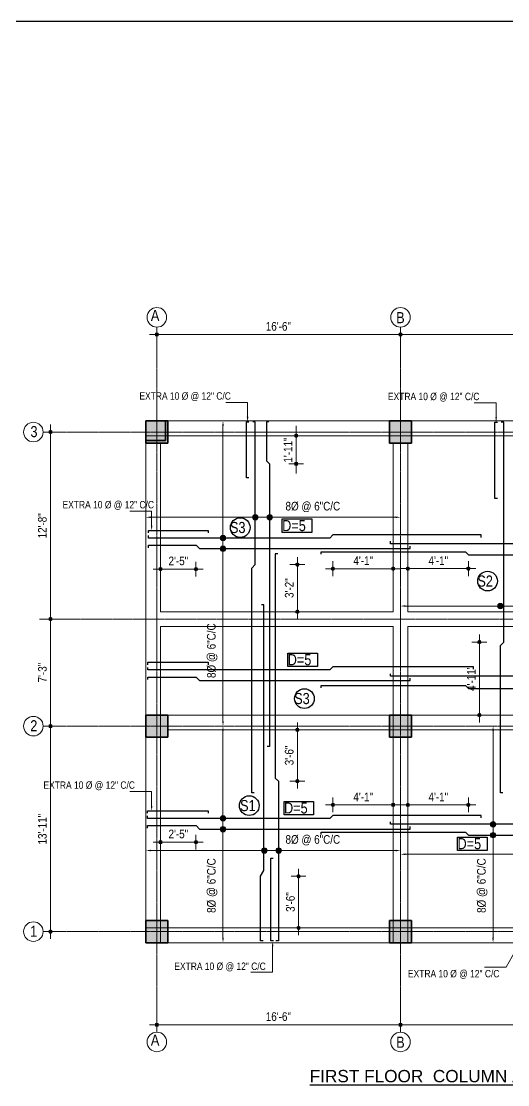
# Model space of a CAD drawing. Header units: inches. Extents: x 57837 to 133168, y 6972 to 27776.
# Drawn here: x 68172 to 68568, y 23914 to 24779 of the extents above; entities that cross this region are included whole.
import ezdxf

# ---------------------------------------------------------------- set-up
doc = ezdxf.new("R2010")
doc.units = ezdxf.units.IN
doc.header["$MEASUREMENT"] = 0
doc.linetypes.add('CENTER', pattern=[2, 1.25, -0.25, 0.25, -0.25])
for name, color, linetype, lineweight in [('0.15L', 210, 'Continuous', 15), ('CENTER', 9, 'CENTER', 5), ('col', 20, 'Continuous', 35), ('DIM', 2, 'Continuous', 13), ('rod position', 1, 'Continuous', 30), ('wall line', 20, 'Continuous', 50)]:
    doc.layers.add(name, color=color, linetype=linetype, lineweight=lineweight)
doc.layers.add('text', color=255, linetype='Continuous')
doc.styles.add('Arial', font='arial.ttf', dxfattribs={"height": 6.5})
doc.styles.get("Standard").update_dxf_attribs({"font": 'ARIALN.TTF', "height": 7})

msp = doc.modelspace()

# ---------------------------------------------------------------- hatches: boundary and pattern name
at = {"lineweight": 13}
h = msp.add_hatch(color=256, dxfattribs=at)
edge = h.paths.add_edge_path()
edge.add_arc((68282.57, 24524.22), 1.42, 180, 540)
h = msp.add_hatch(color=256, dxfattribs=at)
edge = h.paths.add_edge_path()
edge.add_arc((68480.57, 24524.22), 1.42, 0, 360)
h = msp.add_hatch(color=256, dxfattribs=at)
edge = h.paths.add_edge_path()
edge.add_arc((68480.57, 24524.22), 1.42, 180, 540)
h = msp.add_hatch(color=256, dxfattribs=at)
edge = h.paths.add_edge_path()
edge.add_arc((68196.15, 24444.94), 1.42, 90, 450)
h = msp.add_hatch(color=256, dxfattribs=at)
edge = h.paths.add_edge_path()
edge.add_arc((68395.75, 24441.94), 1.42, -90, 270)
h = msp.add_hatch(color=256, dxfattribs=at)
edge = h.paths.add_edge_path()
edge.add_arc((68395.75, 24419.13), 1.42, 90, 450)
h = msp.add_hatch(color=256, dxfattribs=at)
edge = h.paths.add_edge_path()
edge.add_arc((68285.57, 24333.56), 1.42, 180, 540)
h = msp.add_hatch(color=256, dxfattribs=at)
edge = h.paths.add_edge_path()
edge.add_arc((68314.33, 24333.56), 1.42, 0, 360)
h = msp.add_hatch(color=256, dxfattribs=at)
edge = h.paths.add_edge_path()
edge.add_arc((68396.75, 24337.19), 1.42, 90, 450)
h = msp.add_hatch(color=256, dxfattribs=at)
edge = h.paths.add_edge_path()
edge.add_arc((68425.65, 24333.89), 1.42, 180, 540)
h = msp.add_hatch(color=256, dxfattribs=at)
edge = h.paths.add_edge_path()
edge.add_arc((68474.57, 24333.89), 1.42, 0, 360)
h = msp.add_hatch(color=256, dxfattribs=at)
edge = h.paths.add_edge_path()
edge.add_arc((68486.57, 24333.91), 1.42, 180, 540)
h = msp.add_hatch(color=256, dxfattribs=at)
edge = h.paths.add_edge_path()
edge.add_arc((68535.76, 24333.91), 1.42, 0, 360)
h = msp.add_hatch(color=256, dxfattribs=at)
edge = h.paths.add_edge_path()
edge.add_arc((68396.75, 24298.94), 1.42, -90, 270)
h = msp.add_hatch(color=256, dxfattribs=at)
edge = h.paths.add_edge_path()
edge.add_arc((68196.15, 24292.94), 1.42, 90, 450)
h = msp.add_hatch(color=256, dxfattribs=at)
edge = h.paths.add_edge_path()
edge.add_arc((68196.15, 24292.94), 1.42, -90, 270)
h = msp.add_hatch(color=256, dxfattribs=at)
edge = h.paths.add_edge_path()
edge.add_arc((68544.67, 24274.29), 1.42, 90, 450)
h = msp.add_hatch(color=256, dxfattribs=at)
edge = h.paths.add_edge_path()
edge.add_arc((68544.67, 24214.94), 1.42, -90, 270)
h = msp.add_hatch(color=256, dxfattribs=at)
edge = h.paths.add_edge_path()
edge.add_arc((68196.15, 24205.94), 1.42, 90, 450)
h = msp.add_hatch(color=256, dxfattribs=at)
edge = h.paths.add_edge_path()
edge.add_arc((68196.15, 24205.94), 1.42, -90, 270)
h = msp.add_hatch(color=256, dxfattribs=at)
edge = h.paths.add_edge_path()
edge.add_arc((68396.75, 24202.94), 1.42, 90, 450)
h = msp.add_hatch(color=256, dxfattribs=at)
edge = h.paths.add_edge_path()
edge.add_arc((68396.75, 24161.23), 1.42, -90, 270)
h = msp.add_hatch(color=256, dxfattribs=at)
edge = h.paths.add_edge_path()
edge.add_arc((68425.65, 24141.92), 1.42, 180, 540)
h = msp.add_hatch(color=256, dxfattribs=at)
edge = h.paths.add_edge_path()
edge.add_arc((68474.57, 24141.92), 1.42, 0, 360)
h = msp.add_hatch(color=256, dxfattribs=at)
edge = h.paths.add_edge_path()
edge.add_arc((68486.57, 24141.9), 1.42, 180, 540)
h = msp.add_hatch(color=256, dxfattribs=at)
edge = h.paths.add_edge_path()
edge.add_arc((68535.76, 24141.9), 1.42, 0, 360)
h = msp.add_hatch(color=256, dxfattribs=at)
edge = h.paths.add_edge_path()
edge.add_arc((68285.57, 24111.67), 1.42, 180, 540)
h = msp.add_hatch(color=256, dxfattribs=at)
edge = h.paths.add_edge_path()
edge.add_arc((68314.33, 24111.67), 1.42, 0, 360)
h = msp.add_hatch(color=256, dxfattribs=at)
edge = h.paths.add_edge_path()
edge.add_arc((68397.75, 24083.92), 1.42, 90, 450)
h = msp.add_hatch(color=256, dxfattribs=at)
edge = h.paths.add_edge_path()
edge.add_arc((68196.15, 24038.94), 1.42, -90, 270)
h = msp.add_hatch(color=256, dxfattribs=at)
edge = h.paths.add_edge_path()
edge.add_arc((68397.75, 24041.94), 1.42, -90, 270)
h = msp.add_hatch(color=256, dxfattribs=at)
edge = h.paths.add_edge_path()
edge.add_arc((68282.57, 23963.22), 1.42, 180, 540)
h = msp.add_hatch(color=256, dxfattribs=at)
edge = h.paths.add_edge_path()
edge.add_arc((68480.57, 23963.22), 1.42, 0, 360)
h = msp.add_hatch(color=256, dxfattribs=at)
edge = h.paths.add_edge_path()
edge.add_arc((68480.57, 23963.22), 1.42, 180, 540)
at = {"layer": 'col'}
h = msp.add_hatch(color=256, dxfattribs=at)
h.paths.add_polyline_path([(68471.57, 24435.94), (68489.57, 24435.94), (68489.57, 24453.94), (68471.57, 24453.94)])
h.paths.add_polyline_path([(68471.57, 24029.94), (68489.57, 24029.94), (68489.57, 24047.94), (68471.57, 24047.94)])
h.paths.add_polyline_path([(68273.57, 24029.94), (68291.57, 24029.94), (68291.57, 24047.94), (68273.57, 24047.94)])
h.paths.add_polyline_path([(68273.57, 24435.94), (68291.57, 24435.94), (68291.57, 24453.94), (68273.57, 24453.94)])
h.paths.add_polyline_path([(68273.57, 24196.94), (68291.57, 24196.94), (68291.57, 24214.94), (68273.57, 24214.94)])
h.paths.add_polyline_path([(68471.57, 24196.94), (68489.57, 24196.94), (68489.57, 24214.94), (68471.57, 24214.94)])
h.paths.add_polyline_path([(68861.36, 24029.94), (68879.36, 24029.94), (68879.36, 24047.94), (68861.36, 24047.94)])
h.paths.add_polyline_path([(68877.59, 24196.94), (68895.59, 24196.94), (68895.59, 24214.94), (68877.59, 24214.94)])
h.paths.add_polyline_path([(68669.77, 24029.94), (68687.77, 24029.94), (68687.77, 24047.94), (68669.77, 24047.94)])
h.paths.add_polyline_path([(68669.77, 24196.94), (68687.77, 24196.94), (68687.77, 24214.94), (68669.77, 24214.94)])
h.paths.add_polyline_path([(68900.77, 24435.94), (68918.77, 24435.94), (68918.77, 24453.94), (68900.77, 24453.94)])
h.paths.add_polyline_path([(68745.77, 24435.94), (68763.77, 24435.94), (68763.77, 24453.94), (68745.77, 24453.94)])
h.paths.add_polyline_path([(68669.77, 24435.94), (68687.77, 24435.94), (68687.77, 24453.94), (68669.77, 24453.94)])
at = {"layer": 'DIM', "lineweight": 0}
h = msp.add_hatch(color=3, dxfattribs=at)
h.paths.add_polyline_path([(68362.63, 24377.89, 0.414214), (68360.44, 24375.7, 0.414214), (68362.63, 24373.51)])
h.paths.add_polyline_path([(68362.63, 24377.89), (68362.63, 24373.51, 0.414214), (68364.82, 24375.7, 0.414214)])
h = msp.add_hatch(color=3, dxfattribs=at)
h.paths.add_polyline_path([(68374.32, 24377.89, 0.414214), (68372.13, 24375.7, 0.414214), (68374.32, 24373.51)])
h.paths.add_polyline_path([(68374.32, 24377.89), (68374.32, 24373.51, 0.414214), (68376.5, 24375.7, 0.414214)])
h = msp.add_hatch(color=3, dxfattribs=at)
h.paths.add_polyline_path([(68336.3, 24361, 0.414214), (68334.12, 24358.81, 0.414214), (68336.3, 24356.62)])
h.paths.add_polyline_path([(68336.3, 24361), (68336.3, 24356.62, 0.414214), (68338.49, 24358.81, 0.414214)])
h = msp.add_hatch(color=3, dxfattribs=at)
h.paths.add_polyline_path([(68336.3, 24352.25, 0.414214), (68334.11, 24350.06, 0.414214), (68336.3, 24347.87)])
h.paths.add_polyline_path([(68336.3, 24352.25), (68336.3, 24347.87, 0.414214), (68338.49, 24350.06, 0.414214)])
h = msp.add_hatch(color=3, dxfattribs=at)
h.paths.add_polyline_path([(68561.73, 24305.72, 0.414214), (68559.54, 24303.53, 0.414214), (68561.73, 24301.34)])
h.paths.add_polyline_path([(68561.73, 24305.72), (68561.73, 24301.34, 0.414214), (68563.91, 24303.53, 0.414214)])
h = msp.add_hatch(color=3, dxfattribs=at)
h.paths.add_polyline_path([(68336.3, 24133.11, 0.414214), (68334.11, 24130.92, 0.414214), (68336.3, 24128.73)])
h.paths.add_polyline_path([(68336.3, 24133.11), (68336.3, 24128.73, 0.414214), (68338.49, 24130.92, 0.414214)])
h = msp.add_hatch(color=3, dxfattribs=at)
h.paths.add_polyline_path([(68336.3, 24124.36, 0.414214), (68334.11, 24122.17, 0.414214), (68336.3, 24119.98)])
h.paths.add_polyline_path([(68336.3, 24124.36), (68336.3, 24119.98, 0.414214), (68338.49, 24122.17, 0.414214)])
h = msp.add_hatch(color=3, dxfattribs=at)
h.paths.add_polyline_path([(68555.81, 24128.25, 0.414214), (68553.63, 24126.06, 0.414214), (68555.81, 24123.88)])
h.paths.add_polyline_path([(68555.81, 24128.25), (68555.81, 24123.88, 0.414214), (68558, 24126.06, 0.414214)])
h = msp.add_hatch(color=3, dxfattribs=at)
h.paths.add_polyline_path([(68555.81, 24119.5, 0.414214), (68553.62, 24117.31, 0.414214), (68555.81, 24115.13)])
h.paths.add_polyline_path([(68555.81, 24119.5), (68555.81, 24115.13, 0.414214), (68558, 24117.31, 0.414214)])
h = msp.add_hatch(color=3, dxfattribs=at)
h.paths.add_polyline_path([(68369.91, 24107, 0.414214), (68367.72, 24104.82, 0.414214), (68369.91, 24102.63)])
h.paths.add_polyline_path([(68369.91, 24107), (68369.91, 24102.63, 0.414214), (68372.1, 24104.82, 0.414214)])
h = msp.add_hatch(color=3, dxfattribs=at)
h.paths.add_polyline_path([(68381.59, 24107, 0.414214), (68379.41, 24104.82, 0.414214), (68381.59, 24102.63)])
h.paths.add_polyline_path([(68381.59, 24107), (68381.59, 24102.63, 0.414214), (68383.78, 24104.82, 0.414214)])

# ---------------------------------------------------------------- linework, layer by layer
at = {"color": 1}
msp.add_line((66921.79, 24778.79), (69722.5, 24778.79), dxfattribs=at)
at = {"lineweight": 13}
for p, q in [((68282.57, 24518.22), (68282.57, 24530.22)), ((68480.57, 24530.22), (68480.57, 24518.22)), ((68480.57, 24518.22), (68480.57, 24530.22)), ((68288.57, 24524.22), (68276.57, 24524.22)), ((68474.57, 24524.22), (68486.57, 24524.22)), ((68486.57, 24524.22), (68474.57, 24524.22)), ((68190.15, 24444.94), (68202.15, 24444.94)), ((68196.15, 24438.94), (68196.15, 24450.94)), ((68395.75, 24447.94), (68395.75, 24435.94)), ((68401.75, 24441.94), (68389.75, 24441.94)), ((68389.75, 24419.13), (68401.75, 24419.13)), ((68395.75, 24413.13), (68395.75, 24425.13)), ((68285.57, 24327.56), (68285.57, 24339.56)), ((68314.33, 24339.56), (68314.33, 24327.56)), ((68396.75, 24331.19), (68396.75, 24343.19)), ((68425.65, 24327.89), (68425.65, 24339.89)), ((68474.57, 24339.89), (68474.57, 24327.89)), ((68486.57, 24327.91), (68486.57, 24339.91)), ((68535.76, 24339.91), (68535.76, 24327.91)), ((68291.57, 24333.56), (68279.57, 24333.56)), ((68308.33, 24333.56), (68320.33, 24333.56)), ((68390.75, 24337.19), (68402.75, 24337.19)), ((68431.65, 24333.89), (68419.65, 24333.89)), ((68468.57, 24333.89), (68480.57, 24333.89)), ((68492.57, 24333.91), (68480.57, 24333.91)), ((68529.76, 24333.91), (68541.76, 24333.91)), ((68396.75, 24304.94), (68396.75, 24292.94)), ((68196.15, 24286.94), (68196.15, 24298.94)), ((68196.15, 24298.94), (68196.15, 24286.94)), ((68402.75, 24298.94), (68390.75, 24298.94)), ((68190.15, 24292.94), (68202.15, 24292.94)), ((68202.15, 24292.94), (68190.15, 24292.94)), ((68544.67, 24268.29), (68544.67, 24280.29)), ((68538.67, 24274.29), (68550.67, 24274.29)), ((68544.67, 24220.94), (68544.67, 24208.94)), ((68196.15, 24199.94), (68196.15, 24211.94)), ((68196.15, 24211.94), (68196.15, 24199.94)), ((68550.67, 24214.94), (68538.67, 24214.94)), ((68190.15, 24205.94), (68202.15, 24205.94)), ((68202.15, 24205.94), (68190.15, 24205.94)), ((68390.75, 24202.94), (68402.75, 24202.94)), ((68396.75, 24196.94), (68396.75, 24208.94)), ((68396.75, 24167.23), (68396.75, 24155.23)), ((68402.75, 24161.23), (68390.75, 24161.23)), ((68431.65, 24141.92), (68419.65, 24141.92)), ((68425.65, 24135.92), (68425.65, 24147.92)), ((68468.57, 24141.92), (68480.57, 24141.92)), ((68474.57, 24147.92), (68474.57, 24135.92)), ((68492.57, 24141.9), (68480.57, 24141.9)), ((68486.57, 24135.9), (68486.57, 24147.9)), ((68529.76, 24141.9), (68541.76, 24141.9)), ((68535.76, 24147.9), (68535.76, 24135.9)), ((68285.57, 24105.67), (68285.57, 24117.67)), ((68314.33, 24117.67), (68314.33, 24105.67)), ((68291.57, 24111.67), (68279.57, 24111.67)), ((68308.33, 24111.67), (68320.33, 24111.67)), ((68397.75, 24077.92), (68397.75, 24089.92)), ((68391.75, 24083.92), (68403.75, 24083.92)), ((68196.15, 24044.94), (68196.15, 24032.94)), ((68397.75, 24047.94), (68397.75, 24035.94)), ((68202.15, 24038.94), (68190.15, 24038.94)), ((68403.75, 24041.94), (68391.75, 24041.94)), ((68282.57, 23957.22), (68282.57, 23969.22)), ((68480.57, 23969.22), (68480.57, 23957.22)), ((68480.57, 23957.22), (68480.57, 23969.22)), ((68288.57, 23963.22), (68276.57, 23963.22)), ((68474.57, 23963.22), (68486.57, 23963.22)), ((68486.57, 23963.22), (68474.57, 23963.22))]:
    msp.add_line(p, q, dxfattribs=at)
for p, q in [((68384.5, 24374.29), (68408.5, 24374.29)), ((68384.5, 24363.29), (68384.5, 24374.29)), ((68408.5, 24374.29), (68408.5, 24363.29)), ((68408.5, 24363.29), (68384.5, 24363.29)), ((68389, 24265.29), (68413, 24265.29)), ((68389, 24254.29), (68389, 24265.29)), ((68413, 24265.29), (68413, 24254.29)), ((68413, 24254.29), (68389, 24254.29)), ((68386, 24144.79), (68410, 24144.79)), ((68386, 24133.79), (68386, 24144.79)), ((68410, 24144.79), (68410, 24133.79)), ((68410, 24133.79), (68386, 24133.79)), ((68527, 24115.79), (68551, 24115.79)), ((68527, 24104.79), (68527, 24115.79)), ((68551, 24115.79), (68551, 24104.79)), ((68551, 24104.79), (68527, 24104.79))]:
    msp.add_line(p, q)
for centre in [(68282.57, 24524.22), (68480.57, 24524.22), (68480.57, 24524.22), (68196.15, 24444.94), (68395.75, 24441.94), (68395.75, 24419.13), (68285.57, 24333.56), (68314.33, 24333.56), (68396.75, 24337.19), (68425.65, 24333.89), (68474.57, 24333.89), (68486.57, 24333.91), (68535.76, 24333.91), (68396.75, 24298.94), (68196.15, 24292.94), (68196.15, 24292.94), (68544.67, 24274.29), (68544.67, 24214.94), (68196.15, 24205.94), (68196.15, 24205.94), (68396.75, 24202.94), (68396.75, 24161.23), (68425.65, 24141.92), (68474.57, 24141.92), (68486.57, 24141.9), (68535.76, 24141.9), (68285.57, 24111.67), (68314.33, 24111.67), (68397.75, 24083.92), (68196.15, 24038.94), (68397.75, 24041.94), (68282.57, 23963.22), (68480.57, 23963.22), (68480.57, 23963.22)]:
    msp.add_circle(centre, 1.42, dxfattribs=at)
for centre in [(68350.31, 24367.29), (68551.33, 24323.79), (68402.5, 24228.29), (68357.67, 24141.29)]:
    msp.add_circle(centre, 8.02)
at = {"layer": '0.15L', "lineweight": 18}
for centre in [(68282.57, 24538.17), (68480.57, 24538.17), (68182.2, 24444.94), (68182.2, 24205.94), (68182.2, 24038.94), (68282.57, 23949.27), (68480.57, 23949.27)]:
    msp.add_circle(centre, 7.95, dxfattribs=at)
at = {"layer": 'CENTER'}
for p, q in [((68282.57, 24524.22), (68282.57, 23963.22)), ((68480.57, 24524.22), (68480.57, 23963.22)), ((69045.03, 24444.94), (68196.15, 24444.94)), ((68187.15, 24292.94), (68947.03, 24292.94)), ((69045.03, 24205.94), (68196.15, 24205.94)), ((69045.03, 24038.94), (68196.15, 24038.94))]:
    msp.add_line(p, q, dxfattribs=at)
at = {"layer": 'col'}
for p, q in [((68291.57, 24453.94), (68273.57, 24453.94)), ((68273.57, 24453.94), (68273.57, 24435.94)), ((68289.57, 24453.94), (68273.57, 24453.94)), ((68273.57, 24453.94), (68273.57, 24437.94)), ((68289.57, 24437.94), (68289.57, 24453.94)), ((68291.57, 24435.94), (68291.57, 24453.94)), ((68489.57, 24453.94), (68471.57, 24453.94)), ((68471.57, 24453.94), (68471.57, 24435.94)), ((68489.57, 24435.94), (68489.57, 24453.94)), ((68273.57, 24437.94), (68289.57, 24437.94)), ((68273.57, 24435.94), (68291.57, 24435.94)), ((68471.57, 24435.94), (68489.57, 24435.94)), ((68291.57, 24214.94), (68273.57, 24214.94)), ((68273.57, 24214.94), (68273.57, 24196.94)), ((68291.57, 24196.94), (68291.57, 24214.94)), ((68489.57, 24214.94), (68471.57, 24214.94)), ((68471.57, 24214.94), (68471.57, 24196.94)), ((68489.57, 24196.94), (68489.57, 24214.94)), ((68273.57, 24196.94), (68291.57, 24196.94)), ((68471.57, 24196.94), (68489.57, 24196.94)), ((68291.57, 24047.94), (68273.57, 24047.94)), ((68273.57, 24047.94), (68273.57, 24029.94)), ((68291.57, 24029.94), (68291.57, 24047.94)), ((68489.57, 24047.94), (68471.57, 24047.94)), ((68471.57, 24047.94), (68471.57, 24029.94)), ((68489.57, 24029.94), (68489.57, 24047.94)), ((68273.57, 24029.94), (68291.57, 24029.94)), ((68471.57, 24029.94), (68489.57, 24029.94))]:
    msp.add_line(p, q, dxfattribs=at)
at = {"layer": 'DIM'}
for p, q in [((68286.57, 24524.22), (68476.57, 24524.22)), ((68674.77, 24524.22), (68484.57, 24524.22)), ((68356.31, 24468.99), (68338.56, 24468.99)), ((68356.31, 24457.32), (68356.31, 24468.99)), ((68558.31, 24468.59), (68540.56, 24468.59)), ((68558.31, 24456.92), (68558.31, 24468.59)), ((68395.75, 24445.94), (68395.75, 24449.94)), ((68196.15, 24296.94), (68196.15, 24440.94)), ((68395.75, 24419.13), (68395.75, 24441.94)), ((68395.75, 24415.13), (68395.75, 24411.13)), ((68278.33, 24380.64), (68260.58, 24380.64)), ((68278.33, 24368.96), (68278.33, 24380.64)), ((68396.75, 24333.19), (68396.75, 24302.94)), ((68196.15, 24288.94), (68196.15, 24209.94)), ((68544.67, 24270.29), (68544.67, 24218.94)), ((68196.15, 24042.94), (68196.15, 24201.94)), ((68396.75, 24165.23), (68396.75, 24198.94)), ((68278.33, 24152.75), (68260.58, 24152.75)), ((68278.33, 24141.07), (68278.33, 24152.75)), ((68397.75, 24079.92), (68397.75, 24045.94)), ((68376.67, 24026.94), (68376.67, 24005.99)), ((68576.15, 24027.43), (68566.57, 24009.99)), ((68376.67, 24005.99), (68358.92, 24005.99)), ((68566.57, 24009.99), (68548.83, 24009.99)), ((68286.57, 23963.22), (68476.57, 23963.22)), ((68484.57, 23963.22), (68674.77, 23963.22))]:
    msp.add_line(p, q, dxfattribs=at)
at = {"layer": 'DIM', "color": 6}
for p, q in [((68336.31, 24209.94), (68336.31, 24449.94)), ((68277.57, 24375.7), (68476.57, 24375.7)), ((68484.57, 24303.53), (68759.77, 24303.53)), ((68336.3, 24033.94), (68336.31, 24201.94)), ((68555.82, 24033.94), (68555.82, 24201.94)), ((68277.57, 24104.82), (68476.57, 24104.82)), ((68484.57, 24101.82), (68674.77, 24101.82))]:
    msp.add_line(p, q, dxfattribs=at)
at = {"layer": 'DIM', "color": 2}
for p, q in [((68310.33, 24333.56), (68289.57, 24333.56)), ((68429.65, 24333.89), (68470.57, 24333.89)), ((68490.57, 24333.91), (68531.76, 24333.91)), ((68429.65, 24141.92), (68470.57, 24141.92)), ((68490.57, 24141.9), (68531.76, 24141.9)), ((68310.33, 24111.67), (68289.57, 24111.67))]:
    msp.add_line(p, q, dxfattribs=at)
at = {"layer": 'DIM', "color": 3, "lineweight": 0}
for centre in [(68362.63, 24375.7), (68374.32, 24375.7), (68336.3, 24358.81), (68336.3, 24350.06), (68561.73, 24303.53), (68336.3, 24130.92), (68336.3, 24122.17), (68555.81, 24126.06), (68555.81, 24117.31), (68369.91, 24104.82), (68381.59, 24104.82)]:
    msp.add_circle(centre, 2.19, dxfattribs=at)
at = {"layer": 'DIM', "color": 6}
for points in [[(68335.65, 24449.94), (68336.98, 24449.94), (68336.31, 24453.94)], [(68277.57, 24376.37), (68277.57, 24375.03), (68273.57, 24375.7)], [(68476.57, 24376.37), (68476.57, 24375.03), (68480.57, 24375.7)], [(68484.57, 24304.19), (68484.57, 24302.86), (68480.57, 24303.53)], [(68335.65, 24209.94), (68336.98, 24209.94), (68336.31, 24205.94)], [(68335.64, 24201.94), (68336.97, 24201.94), (68336.31, 24205.94)], [(68555.15, 24201.94), (68556.49, 24201.94), (68555.82, 24205.94)], [(68277.57, 24105.48), (68277.57, 24104.15), (68273.57, 24104.82)], [(68476.57, 24105.48), (68476.57, 24104.15), (68480.57, 24104.82)], [(68484.57, 24102.48), (68484.57, 24101.15), (68480.57, 24101.82)], [(68335.64, 24033.94), (68336.97, 24033.94), (68336.3, 24029.94)], [(68555.15, 24033.94), (68556.48, 24033.94), (68555.82, 24029.94)]]:
    msp.add_solid(points, dxfattribs=at)
at = {"layer": 'DIM'}
for points in [[(68356.97, 24457.32), (68356.31, 24453.32), (68355.64, 24457.32)], [(68558.98, 24456.92), (68558.31, 24452.92), (68557.64, 24456.92)], [(68279, 24368.96), (68278.33, 24364.96), (68277.66, 24368.96)], [(68279, 24141.07), (68278.33, 24137.07), (68277.66, 24141.07)], [(68376, 24026.94), (68376.67, 24030.94), (68377.33, 24026.94)]]:
    msp.add_solid(points, dxfattribs=at)
at = {"layer": 'rod position'}
for p, q in [((68355.31, 24407.8), (68355.31, 24453.32)), ((68355.31, 24453.32), (68355.31, 24453.32)), ((68355.31, 24453.32), (68357.31, 24453.32)), ((68362.48, 24453.32), (68360.48, 24453.32)), ((68362.48, 24337.19), (68362.48, 24453.32)), ((68373.66, 24453.19), (68371.66, 24453.19)), ((68371.66, 24453.19), (68371.66, 24421.63)), ((68557.31, 24390.8), (68557.31, 24452.92)), ((68557.31, 24452.92), (68557.31, 24452.92)), ((68557.31, 24452.92), (68559.31, 24452.92)), ((68564.49, 24452.92), (68562.49, 24452.92)), ((68564.49, 24274.29), (68564.49, 24452.92)), ((68371.66, 24421.63), (68374.16, 24419.13)), ((68374.16, 24419.13), (68374.16, 24189.33)), ((68357.31, 24407.8), (68355.31, 24407.8)), ((68559.31, 24390.8), (68557.31, 24390.8)), ((68275.83, 24362.96), (68275.83, 24364.96)), ((68275.83, 24364.96), (68324.37, 24364.96)), ((68324.37, 24364.96), (68324.37, 24364.96)), ((68324.37, 24364.96), (68324.37, 24362.96)), ((68275.83, 24358.8), (68275.83, 24360.8)), ((68423.15, 24358.82), (68275.83, 24358.8)), ((68425.65, 24361.32), (68423.15, 24358.82)), ((68546.19, 24361.3), (68425.65, 24361.32)), ((68472.55, 24354.13), (68472.55, 24356.13)), ((68546.19, 24359.3), (68546.19, 24361.3)), ((68275.83, 24350.96), (68275.83, 24352.96)), ((68275.83, 24352.96), (68314.53, 24352.96)), ((68314.53, 24352.96), (68317.29, 24350.2)), ((68317.29, 24350.2), (68488.56, 24350.19)), ((68415.98, 24345.71), (68415.98, 24347.71)), ((68415.98, 24347.71), (68533.35, 24347.71)), ((68620.96, 24354.13), (68472.55, 24354.13)), ((68488.56, 24350.19), (68488.56, 24352.19)), ((68533.35, 24347.71), (68535.85, 24345.21)), ((68380.83, 24346.09), (68378.83, 24346.09)), ((68378.83, 24346.09), (68378.83, 24163.73)), ((68535.85, 24345.21), (68762.83, 24345.21)), ((68359.72, 24334.43), (68362.48, 24337.19)), ((68359.72, 24151.59), (68359.72, 24334.43)), ((68369.64, 24304.39), (68367.64, 24304.39)), ((68369.64, 24088.68), (68369.64, 24304.39)), ((68561.73, 24271.53), (68564.49, 24274.29)), ((68561.73, 24151.59), (68561.73, 24271.53)), ((68275.33, 24255.8), (68275.33, 24257.8)), ((68275.33, 24257.8), (68324.37, 24257.8)), ((68275.33, 24251.63), (68275.33, 24253.63)), ((68324.37, 24257.8), (68324.37, 24257.8)), ((68324.37, 24257.8), (68324.37, 24255.8)), ((68425.65, 24254.15), (68423.15, 24251.65)), ((68540, 24254.14), (68425.65, 24254.15)), ((68540, 24252.14), (68540, 24254.14)), ((68423.15, 24251.65), (68275.33, 24251.63)), ((68275.33, 24243.79), (68275.33, 24245.79)), ((68275.33, 24245.79), (68314.53, 24245.79)), ((68314.53, 24245.79), (68317.29, 24243.03)), ((68472.55, 24246.46), (68472.55, 24248.46)), ((68620.96, 24246.46), (68472.55, 24246.46)), ((68488.56, 24243.03), (68488.56, 24245.03)), ((68317.29, 24243.03), (68488.56, 24243.03)), ((68415.98, 24237.04), (68415.98, 24239.04)), ((68415.98, 24239.04), (68533.35, 24239.04)), ((68533.35, 24239.04), (68535.85, 24236.54)), ((68535.85, 24236.54), (68687, 24236.54)), ((68374.16, 24189.33), (68372.16, 24189.33)), ((68378.83, 24163.73), (68381.33, 24161.23)), ((68381.33, 24161.23), (68381.34, 24031.32)), ((68361.72, 24151.59), (68359.72, 24151.59)), ((68563.73, 24151.59), (68561.73, 24151.59)), ((68274.83, 24135.07), (68274.83, 24137.07)), ((68274.83, 24137.07), (68324.37, 24137.07)), ((68274.83, 24130.91), (68274.83, 24132.91)), ((68324.37, 24137.07), (68324.37, 24137.07)), ((68324.37, 24137.07), (68324.37, 24135.07)), ((68425.65, 24133.43), (68423.15, 24130.93)), ((68546.19, 24133.41), (68425.65, 24133.43)), ((68546.19, 24131.41), (68546.19, 24133.41)), ((68423.15, 24130.93), (68274.83, 24130.91)), ((68274.83, 24123.06), (68274.83, 24125.06)), ((68274.83, 24125.06), (68314.53, 24125.06)), ((68314.53, 24125.06), (68317.29, 24122.3)), ((68472.55, 24126.24), (68472.55, 24128.24)), ((68620.96, 24126.24), (68472.55, 24126.24)), ((68488.56, 24122.3), (68488.56, 24124.3)), ((68317.29, 24122.3), (68488.56, 24122.3)), ((68415.98, 24117.81), (68415.98, 24119.81)), ((68415.98, 24119.81), (68533.35, 24119.81)), ((68533.35, 24119.81), (68535.85, 24117.31)), ((68535.85, 24117.31), (68685.11, 24117.32)), ((68375.23, 24031.32), (68375.21, 24098.7)), ((68375.21, 24098.7), (68375.21, 24098.7)), ((68375.21, 24098.7), (68377.21, 24098.7)), ((68366.88, 24083.92), (68369.64, 24088.68)), ((68366.9, 24031.35), (68366.88, 24083.92)), ((68368.9, 24031.35), (68366.9, 24031.35)), ((68377.23, 24031.32), (68375.23, 24031.32)), ((68381.34, 24031.32), (68379.34, 24031.32))]:
    msp.add_line(p, q, dxfattribs=at)
at = {"layer": 'wall line', "color": 4, "lineweight": 0}
for p, q in [((68273.57, 24453.94), (68900.77, 24453.94)), ((68273.57, 24441.94), (68273.57, 24453.94)), ((68900.77, 24441.94), (68273.57, 24441.94)), ((68273.57, 24029.94), (68273.57, 24435.94)), ((68273.57, 24435.94), (68285.57, 24435.94)), ((68285.57, 24435.94), (68285.57, 24298.94)), ((68474.57, 24298.94), (68474.57, 24435.94)), ((68474.57, 24435.94), (68486.57, 24435.94)), ((68486.57, 24435.94), (68486.57, 24298.94)), ((68285.57, 24298.94), (68474.57, 24298.94)), ((68486.57, 24298.94), (68669.77, 24298.94)), ((68474.57, 24286.94), (68285.57, 24286.94)), ((68285.57, 24286.94), (68285.57, 24029.94)), ((68474.57, 24029.94), (68474.57, 24286.94)), ((68669.77, 24286.94), (68486.57, 24286.94)), ((68486.57, 24286.94), (68486.57, 24029.94)), ((68291.57, 24214.94), (68877.59, 24214.94)), ((68291.57, 24202.94), (68291.57, 24214.94)), ((68877.59, 24202.94), (68291.57, 24202.94)), ((68273.57, 24041.94), (68861.36, 24041.94)), ((68273.57, 24029.94), (68273.57, 24041.94)), ((68861.36, 24029.94), (68273.57, 24029.94)), ((68285.57, 24029.94), (68273.57, 24029.94)), ((68486.57, 24029.94), (68474.57, 24029.94))]:
    msp.add_line(p, q, dxfattribs=at)

# ---------------------------------------------------------------- texts
at = {"layer": 'DIM'}
for p in [(68371.11, 24527.35), (68371.11, 23966.35)]:
    msp.add_text('16\'-6"', height=7, dxfattribs=at).set_placement(p)
for s, p in [('1\'-11"', (68392.74, 24420.08)), ('12\'-8"', (68193.01, 24358.48)), ('3\'-2"', (68393.62, 24310.1)), ('7\'-3"', (68193.01, 24241.45)), ('4\'-11"', (68541.65, 24234.54)), ('3\'-6"', (68393.62, 24174.13)), ('13\'-11"', (68193.01, 24109.75)), ('3\'-6"', (68394.62, 24054.97))]:
    msp.add_text(s, height=7, rotation=90, dxfattribs=at).set_placement(p)
at = {"layer": 'DIM', "color": 6}
for p in [(68387.13, 24381.23), (68387.13, 24110.34)]:
    msp.add_text('8Ø @ 6"C/C', height=7, dxfattribs=at).set_placement(p)
at = {"layer": 'DIM', "color": 2}
for s, p in [('2\'-5"', (68292.04, 24336.7)), ('4\'-1"', (68442.27, 24336.9)), ('4\'-1"', (68503.32, 24336.92)), ('4\'-1"', (68442.27, 24144.93)), ('4\'-1"', (68503.32, 24144.91)), ('2\'-5"', (68292.04, 24114.81))]:
    msp.add_text(s, height=7, dxfattribs=at).set_placement(p)
at = {"layer": 'DIM', "color": 6}
for rotation, p in [(90, (68330.32, 24245.06)), (89.99824, (68330.32, 24054.12)), (89.99824, (68549.83, 24054.12))]:
    msp.add_text('8Ø @ 6"C/C', height=7, rotation=rotation, dxfattribs=at).set_placement(p)
at = {"layer": 'text'}
for s, height, p in [('A', 9, (68277.7, 24535.19)), ('B', 9, (68477.08, 24533.41)), ('EXTRA 10 Ø @ 12" C/C', 6, (68268.38, 24471.27)), ('EXTRA 10 Ø @ 12" C/C', 6, (68470.39, 24470.87)), ('3', 9, (68179.83, 24440.79)), ('EXTRA 10 Ø @ 12" C/C', 6, (68205.91, 24382.92)), ('2', 9, (68179.68, 24201.72)), ('EXTRA 10 Ø @ 12" C/C', 6, (68190.41, 24155.03)), ('1', 9, (68179.58, 24034.72)), ('EXTRA 10 Ø @ 12" C/C', 6, (68296.75, 24007.77)), ('EXTRA 10 Ø @ 12" C/C', 6, (68486.65, 24001.77)), ('A', 9, (68277.7, 23946.29)), ('B', 9, (68477.08, 23944.51))]:
    msp.add_text(s, height=height, dxfattribs=at).set_placement(p)
at = {"layer": 'text', "color": 3}
for p in [(68384.42, 24364.43), (68388.92, 24255.43), (68385.92, 24134.93), (68526.92, 24105.93)]:
    msp.add_text('D=5', height=9, dxfattribs=at).set_placement(p)
at = {"layer": 'text', "style": 'Arial'}
msp.add_text('%%UFIRST FLOOR  COLUMN AND BEAM LAYOUT PLAN', height=9.9996, dxfattribs=at).set_placement((68406.78, 23916.49))
at = {"layer": 'wall line', "color": 4}
for s, p in [('S3', (68341.99, 24362.86)), ('S2', (68543.05, 24319.35)), ('S3', (68394.17, 24223.86)), ('S1', (68350.21, 24136.85))]:
    msp.add_text(s, height=9, dxfattribs=at).set_placement(p)

doc.saveas('drawing.dxf')
